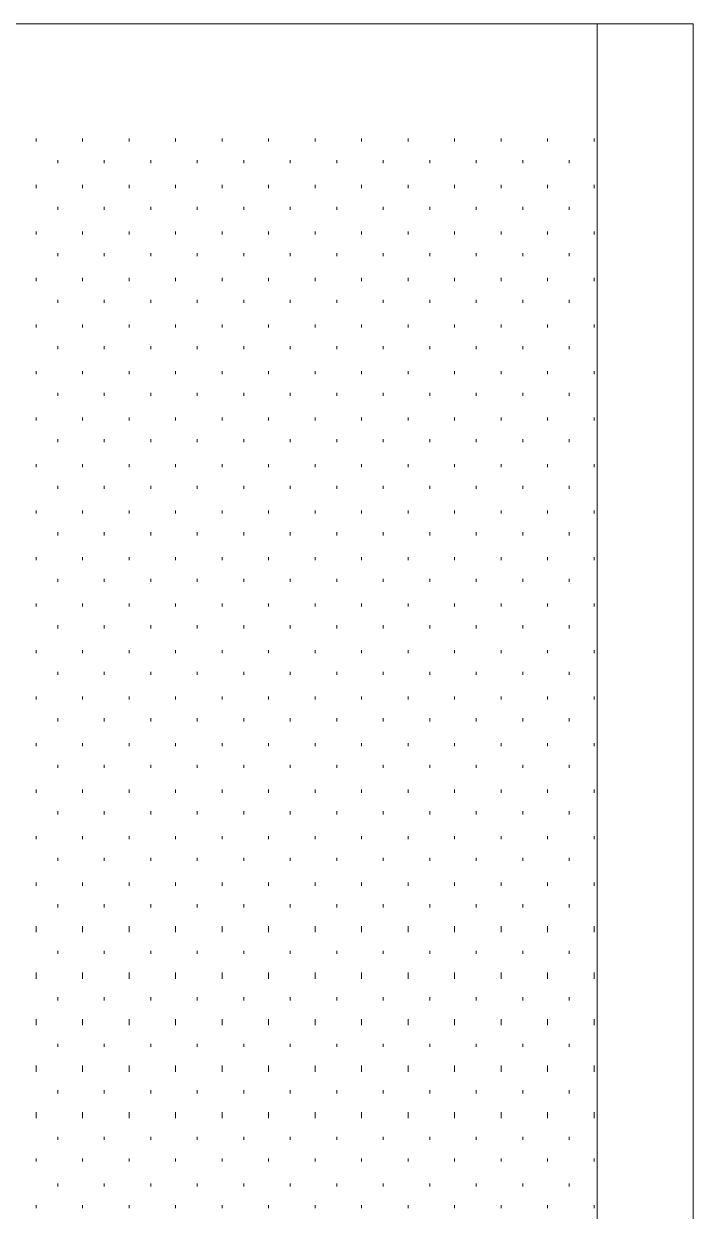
# Model space of a CAD drawing. Header units: inches. Extents: x -6061 to 13621, y -296 to 7483.
# Drawn here: x 12319.03 to 12336.33, y -60.13 to -29.46 of the extents above; entities that cross this region are included whole.
import ezdxf

# ---------------------------------------------------------------- set-up
doc = ezdxf.new("R2010")
doc.units = ezdxf.units.IN
doc.header["$MEASUREMENT"] = 0
doc.layers.get('0').update_dxf_attribs({"linetype": 'CONTINUOUS'})

msp = doc.modelspace()

# ---------------------------------------------------------------- linework, layer by layer
at = {"color": 7, "linetype": 'Continuous', "lineweight": 18, "true_color": 0x000007}
for p, q in [((12233.25347, -29.45513), (12336.32995, -29.45513)), ((12336.32995, -29.45513), (12336.32995, -121.47911))]:
    msp.add_line(p, q, dxfattribs=at)
at = {"color": 7, "linetype": 'Continuous', "lineweight": 9, "true_color": 0x000007}
for p, q in [((12333.84714, -29.45513), (12297.80642, -29.45513)), ((12333.84714, -29.45513), (12336.32995, -29.45513)), ((12333.84714, -121.47911), (12333.84714, -29.45513)), ((12333.84714, -29.45513), (12333.84714, -31.93793)), ((12336.32995, -121.47911), (12336.32995, -29.45513)), ((12333.84714, -121.47911), (12333.84714, -31.93793))]:
    msp.add_line(p, q, dxfattribs=at)
at = {"color": 7, "linetype": 'Continuous', "lineweight": 9, "true_color": 0xffffff}
for p, q in [((12319.35076, -32.49857), (12319.35076, -32.41847)), ((12320.55212, -32.49857), (12320.55212, -32.41847)), ((12321.75347, -32.49857), (12321.75347, -32.41847)), ((12322.95483, -32.49857), (12322.95483, -32.41847)), ((12324.15619, -32.49857), (12324.15619, -32.41847)), ((12325.35755, -32.49857), (12325.35755, -32.41847)), ((12326.5589, -32.49857), (12326.5589, -32.41847)), ((12327.76026, -32.49857), (12327.76026, -32.41847)), ((12328.96162, -32.49857), (12328.96162, -32.41847)), ((12330.16298, -32.49857), (12330.16298, -32.41847)), ((12331.36433, -32.49857), (12331.36433, -32.41847)), ((12332.56569, -32.49857), (12332.56569, -32.41847)), ((12333.76705, -32.49857), (12333.76705, -32.41847)), ((12319.91139, -33.0592), (12319.91139, -32.97911)), ((12321.11275, -33.0592), (12321.11275, -32.97911)), ((12322.31411, -33.0592), (12322.31411, -32.97911)), ((12323.51547, -33.0592), (12323.51547, -32.97911)), ((12324.71682, -33.0592), (12324.71682, -32.97911)), ((12325.91818, -33.0592), (12325.91818, -32.97911)), ((12327.11954, -33.0592), (12327.11954, -32.97911)), ((12328.3209, -33.0592), (12328.3209, -32.97911)), ((12329.52225, -33.0592), (12329.52225, -32.97911)), ((12330.72361, -33.0592), (12330.72361, -32.97911)), ((12331.92497, -33.0592), (12331.92497, -32.97911)), ((12333.12633, -33.0592), (12333.12633, -32.97911)), ((12319.35076, -33.69992), (12319.35076, -33.61983)), ((12320.55212, -33.69992), (12320.55212, -33.61983)), ((12321.75347, -33.69992), (12321.75347, -33.61983)), ((12322.95483, -33.69992), (12322.95483, -33.61983)), ((12324.15619, -33.69992), (12324.15619, -33.61983)), ((12325.35755, -33.69992), (12325.35755, -33.61983)), ((12326.5589, -33.69992), (12326.5589, -33.61983)), ((12327.76026, -33.69992), (12327.76026, -33.61983)), ((12328.96162, -33.69992), (12328.96162, -33.61983)), ((12330.16298, -33.69992), (12330.16298, -33.61983)), ((12331.36433, -33.69992), (12331.36433, -33.61983)), ((12332.56569, -33.69992), (12332.56569, -33.61983)), ((12333.76705, -33.69992), (12333.76705, -33.61983)), ((12319.91139, -34.26056), (12319.91139, -34.18047)), ((12321.11275, -34.26056), (12321.11275, -34.18047)), ((12322.31411, -34.26056), (12322.31411, -34.18047)), ((12323.51547, -34.26056), (12323.51547, -34.18047)), ((12324.71682, -34.26056), (12324.71682, -34.18047)), ((12325.91818, -34.26056), (12325.91818, -34.18047)), ((12327.11954, -34.26056), (12327.11954, -34.18047)), ((12328.3209, -34.26056), (12328.3209, -34.18047)), ((12329.52225, -34.26056), (12329.52225, -34.18047)), ((12330.72361, -34.26056), (12330.72361, -34.18047)), ((12331.92497, -34.26056), (12331.92497, -34.18047)), ((12333.12633, -34.26056), (12333.12633, -34.18047)), ((12319.35076, -34.90128), (12319.35076, -34.82119)), ((12320.55212, -34.90128), (12320.55212, -34.82119)), ((12321.75347, -34.90128), (12321.75347, -34.82119)), ((12322.95483, -34.90128), (12322.95483, -34.82119)), ((12324.15619, -34.90128), (12324.15619, -34.82119)), ((12325.35755, -34.90128), (12325.35755, -34.82119)), ((12326.5589, -34.90128), (12326.5589, -34.82119)), ((12327.76026, -34.90128), (12327.76026, -34.82119)), ((12328.96162, -34.90128), (12328.96162, -34.82119)), ((12330.16298, -34.90128), (12330.16298, -34.82119)), ((12331.36433, -34.90128), (12331.36433, -34.82119)), ((12332.56569, -34.90128), (12332.56569, -34.82119)), ((12333.76705, -34.90128), (12333.76705, -34.82119)), ((12319.91139, -35.46191), (12319.91139, -35.38182)), ((12321.11275, -35.46191), (12321.11275, -35.38182)), ((12322.31411, -35.46191), (12322.31411, -35.38182)), ((12323.51547, -35.46191), (12323.51547, -35.38182)), ((12324.71682, -35.46191), (12324.71682, -35.38182)), ((12325.91818, -35.46191), (12325.91818, -35.38182)), ((12327.11954, -35.46191), (12327.11954, -35.38182)), ((12328.3209, -35.46191), (12328.3209, -35.38182)), ((12329.52225, -35.46191), (12329.52225, -35.38182)), ((12330.72361, -35.46191), (12330.72361, -35.38182)), ((12331.92497, -35.46191), (12331.92497, -35.38182)), ((12333.12633, -35.46191), (12333.12633, -35.38182)), ((12319.35076, -36.10264), (12319.35076, -36.02255)), ((12320.55212, -36.10264), (12320.55212, -36.02255)), ((12321.75347, -36.10264), (12321.75347, -36.02255)), ((12322.95483, -36.10264), (12322.95483, -36.02255)), ((12324.15619, -36.10264), (12324.15619, -36.02255)), ((12325.35755, -36.10264), (12325.35755, -36.02255)), ((12326.5589, -36.10264), (12326.5589, -36.02255)), ((12327.76026, -36.10264), (12327.76026, -36.02255)), ((12328.96162, -36.10264), (12328.96162, -36.02255)), ((12330.16298, -36.10264), (12330.16298, -36.02255)), ((12331.36433, -36.10264), (12331.36433, -36.02255)), ((12332.56569, -36.10264), (12332.56569, -36.02255)), ((12333.76705, -36.10264), (12333.76705, -36.02255)), ((12319.91139, -36.66327), (12319.91139, -36.58318)), ((12321.11275, -36.66327), (12321.11275, -36.58318)), ((12322.31411, -36.66327), (12322.31411, -36.58318)), ((12323.51547, -36.66327), (12323.51547, -36.58318)), ((12324.71682, -36.66327), (12324.71682, -36.58318)), ((12325.91818, -36.66327), (12325.91818, -36.58318)), ((12327.11954, -36.66327), (12327.11954, -36.58318)), ((12328.3209, -36.66327), (12328.3209, -36.58318)), ((12329.52225, -36.66327), (12329.52225, -36.58318)), ((12330.72361, -36.66327), (12330.72361, -36.58318)), ((12331.92497, -36.66327), (12331.92497, -36.58318)), ((12333.12633, -36.66327), (12333.12633, -36.58318)), ((12319.35076, -37.30399), (12319.35076, -37.2239)), ((12320.55212, -37.30399), (12320.55212, -37.2239)), ((12321.75347, -37.30399), (12321.75347, -37.2239)), ((12322.95483, -37.30399), (12322.95483, -37.2239)), ((12324.15619, -37.30399), (12324.15619, -37.2239)), ((12325.35755, -37.30399), (12325.35755, -37.2239)), ((12326.5589, -37.30399), (12326.5589, -37.2239)), ((12327.76026, -37.30399), (12327.76026, -37.2239)), ((12328.96162, -37.30399), (12328.96162, -37.2239)), ((12330.16298, -37.30399), (12330.16298, -37.2239)), ((12331.36433, -37.30399), (12331.36433, -37.2239)), ((12332.56569, -37.30399), (12332.56569, -37.2239)), ((12333.76705, -37.30399), (12333.76705, -37.2239)), ((12319.91139, -37.86463), (12319.91139, -37.78454)), ((12321.11275, -37.86463), (12321.11275, -37.78454)), ((12322.31411, -37.86463), (12322.31411, -37.78454)), ((12323.51547, -37.86463), (12323.51547, -37.78454)), ((12324.71682, -37.86463), (12324.71682, -37.78454)), ((12325.91818, -37.86463), (12325.91818, -37.78454)), ((12327.11954, -37.86463), (12327.11954, -37.78454)), ((12328.3209, -37.86463), (12328.3209, -37.78454)), ((12329.52225, -37.86463), (12329.52225, -37.78454)), ((12330.72361, -37.86463), (12330.72361, -37.78454)), ((12331.92497, -37.86463), (12331.92497, -37.78454)), ((12333.12633, -37.86463), (12333.12633, -37.78454)), ((12319.35076, -38.50535), (12319.35076, -38.42526)), ((12320.55212, -38.50535), (12320.55212, -38.42526)), ((12321.75347, -38.50535), (12321.75347, -38.42526)), ((12322.95483, -38.50535), (12322.95483, -38.42526)), ((12324.15619, -38.50535), (12324.15619, -38.42526)), ((12325.35755, -38.50535), (12325.35755, -38.42526)), ((12326.5589, -38.50535), (12326.5589, -38.42526)), ((12327.76026, -38.50535), (12327.76026, -38.42526)), ((12328.96162, -38.50535), (12328.96162, -38.42526)), ((12330.16298, -38.50535), (12330.16298, -38.42526)), ((12331.36433, -38.50535), (12331.36433, -38.42526)), ((12332.56569, -38.50535), (12332.56569, -38.42526)), ((12333.76705, -38.50535), (12333.76705, -38.42526)), ((12319.91139, -39.06599), (12319.91139, -38.9859)), ((12321.11275, -39.06599), (12321.11275, -38.9859)), ((12322.31411, -39.06599), (12322.31411, -38.9859)), ((12323.51547, -39.06599), (12323.51547, -38.9859)), ((12324.71682, -39.06599), (12324.71682, -38.9859)), ((12325.91818, -39.06599), (12325.91818, -38.9859)), ((12327.11954, -39.06599), (12327.11954, -38.9859)), ((12328.3209, -39.06599), (12328.3209, -38.9859)), ((12329.52225, -39.06599), (12329.52225, -38.9859)), ((12330.72361, -39.06599), (12330.72361, -38.9859)), ((12331.92497, -39.06599), (12331.92497, -38.9859)), ((12333.12633, -39.06599), (12333.12633, -38.9859)), ((12319.35076, -39.70671), (12319.35076, -39.62662)), ((12320.55212, -39.70671), (12320.55212, -39.62662)), ((12321.75347, -39.70671), (12321.75347, -39.62662)), ((12322.95483, -39.70671), (12322.95483, -39.62662)), ((12324.15619, -39.70671), (12324.15619, -39.62662)), ((12325.35755, -39.70671), (12325.35755, -39.62662)), ((12326.5589, -39.70671), (12326.5589, -39.62662)), ((12327.76026, -39.70671), (12327.76026, -39.62662)), ((12328.96162, -39.70671), (12328.96162, -39.62662)), ((12330.16298, -39.70671), (12330.16298, -39.62662)), ((12331.36433, -39.70671), (12331.36433, -39.62662)), ((12332.56569, -39.70671), (12332.56569, -39.62662)), ((12333.76705, -39.70671), (12333.76705, -39.62662)), ((12319.91139, -40.26734), (12319.91139, -40.18725)), ((12321.11275, -40.26734), (12321.11275, -40.18725)), ((12322.31411, -40.26734), (12322.31411, -40.18725)), ((12323.51547, -40.26734), (12323.51547, -40.18725)), ((12324.71682, -40.26734), (12324.71682, -40.18725)), ((12325.91818, -40.26734), (12325.91818, -40.18725)), ((12327.11954, -40.26734), (12327.11954, -40.18725)), ((12328.3209, -40.26734), (12328.3209, -40.18725)), ((12329.52225, -40.26734), (12329.52225, -40.18725)), ((12330.72361, -40.26734), (12330.72361, -40.18725)), ((12331.92497, -40.26734), (12331.92497, -40.18725)), ((12333.12633, -40.26734), (12333.12633, -40.18725)), ((12319.35076, -40.90807), (12319.35076, -40.82798)), ((12320.55212, -40.90807), (12320.55212, -40.82798)), ((12321.75347, -40.90807), (12321.75347, -40.82798)), ((12322.95483, -40.90807), (12322.95483, -40.82798)), ((12324.15619, -40.90807), (12324.15619, -40.82798)), ((12325.35755, -40.90807), (12325.35755, -40.82798)), ((12326.5589, -40.90807), (12326.5589, -40.82798)), ((12327.76026, -40.90807), (12327.76026, -40.82798)), ((12328.96162, -40.90807), (12328.96162, -40.82798)), ((12330.16298, -40.90807), (12330.16298, -40.82798)), ((12331.36433, -40.90807), (12331.36433, -40.82798)), ((12332.56569, -40.90807), (12332.56569, -40.82798)), ((12333.76705, -40.90807), (12333.76705, -40.82798)), ((12319.91139, -41.4687), (12319.91139, -41.38861)), ((12321.11275, -41.4687), (12321.11275, -41.38861)), ((12322.31411, -41.4687), (12322.31411, -41.38861)), ((12323.51547, -41.4687), (12323.51547, -41.38861)), ((12324.71682, -41.4687), (12324.71682, -41.38861)), ((12325.91818, -41.4687), (12325.91818, -41.38861)), ((12327.11954, -41.4687), (12327.11954, -41.38861)), ((12328.3209, -41.4687), (12328.3209, -41.38861)), ((12329.52225, -41.4687), (12329.52225, -41.38861)), ((12330.72361, -41.4687), (12330.72361, -41.38861)), ((12331.92497, -41.4687), (12331.92497, -41.38861)), ((12333.12633, -41.4687), (12333.12633, -41.38861)), ((12319.35076, -42.10942), (12319.35076, -42.02933)), ((12320.55212, -42.10942), (12320.55212, -42.02933)), ((12321.75347, -42.10942), (12321.75347, -42.02933)), ((12322.95483, -42.10942), (12322.95483, -42.02933)), ((12324.15619, -42.10942), (12324.15619, -42.02933)), ((12325.35755, -42.10942), (12325.35755, -42.02933)), ((12326.5589, -42.10942), (12326.5589, -42.02933)), ((12327.76026, -42.10942), (12327.76026, -42.02933)), ((12328.96162, -42.10942), (12328.96162, -42.02933)), ((12330.16298, -42.10942), (12330.16298, -42.02933)), ((12331.36433, -42.10942), (12331.36433, -42.02933)), ((12332.56569, -42.10942), (12332.56569, -42.02933)), ((12333.76705, -42.10942), (12333.76705, -42.02933)), ((12319.91139, -42.67006), (12319.91139, -42.58997)), ((12321.11275, -42.67006), (12321.11275, -42.58997)), ((12322.31411, -42.67006), (12322.31411, -42.58997)), ((12323.51547, -42.67006), (12323.51547, -42.58997)), ((12324.71682, -42.67006), (12324.71682, -42.58997)), ((12325.91818, -42.67006), (12325.91818, -42.58997)), ((12327.11954, -42.67006), (12327.11954, -42.58997)), ((12328.3209, -42.67006), (12328.3209, -42.58997)), ((12329.52225, -42.67006), (12329.52225, -42.58997)), ((12330.72361, -42.67006), (12330.72361, -42.58997)), ((12331.92497, -42.67006), (12331.92497, -42.58997)), ((12333.12633, -42.67006), (12333.12633, -42.58997)), ((12319.35076, -43.31078), (12319.35076, -43.23069)), ((12320.55212, -43.31078), (12320.55212, -43.23069)), ((12321.75347, -43.31078), (12321.75347, -43.23069)), ((12322.95483, -43.31078), (12322.95483, -43.23069)), ((12324.15619, -43.31078), (12324.15619, -43.23069)), ((12325.35755, -43.31078), (12325.35755, -43.23069)), ((12326.5589, -43.31078), (12326.5589, -43.23069)), ((12327.76026, -43.31078), (12327.76026, -43.23069)), ((12328.96162, -43.31078), (12328.96162, -43.23069)), ((12330.16298, -43.31078), (12330.16298, -43.23069)), ((12331.36433, -43.31078), (12331.36433, -43.23069)), ((12332.56569, -43.31078), (12332.56569, -43.23069)), ((12333.76705, -43.31078), (12333.76705, -43.23069)), ((12319.91139, -43.87142), (12319.91139, -43.79133)), ((12321.11275, -43.87142), (12321.11275, -43.79133)), ((12322.31411, -43.87142), (12322.31411, -43.79133)), ((12323.51547, -43.87142), (12323.51547, -43.79133)), ((12324.71682, -43.87142), (12324.71682, -43.79133)), ((12325.91818, -43.87142), (12325.91818, -43.79133)), ((12327.11954, -43.87142), (12327.11954, -43.79133)), ((12328.3209, -43.87142), (12328.3209, -43.79133)), ((12329.52225, -43.87142), (12329.52225, -43.79133)), ((12330.72361, -43.87142), (12330.72361, -43.79133)), ((12331.92497, -43.87142), (12331.92497, -43.79133)), ((12333.12633, -43.87142), (12333.12633, -43.79133)), ((12319.35076, -44.51214), (12319.35076, -44.43205)), ((12320.55212, -44.51214), (12320.55212, -44.43205)), ((12321.75347, -44.51214), (12321.75347, -44.43205)), ((12322.95483, -44.51214), (12322.95483, -44.43205)), ((12324.15619, -44.51214), (12324.15619, -44.43205)), ((12325.35755, -44.51214), (12325.35755, -44.43205)), ((12326.5589, -44.51214), (12326.5589, -44.43205)), ((12327.76026, -44.51214), (12327.76026, -44.43205)), ((12328.96162, -44.51214), (12328.96162, -44.43205)), ((12330.16298, -44.51214), (12330.16298, -44.43205)), ((12331.36433, -44.51214), (12331.36433, -44.43205)), ((12332.56569, -44.51214), (12332.56569, -44.43205)), ((12333.76705, -44.51214), (12333.76705, -44.43205)), ((12319.91139, -45.07277), (12319.91139, -44.99268)), ((12321.11275, -45.07277), (12321.11275, -44.99268)), ((12322.31411, -45.07277), (12322.31411, -44.99268)), ((12323.51547, -45.07277), (12323.51547, -44.99268)), ((12324.71682, -45.07277), (12324.71682, -44.99268)), ((12325.91818, -45.07277), (12325.91818, -44.99268)), ((12327.11954, -45.07277), (12327.11954, -44.99268)), ((12328.3209, -45.07277), (12328.3209, -44.99268)), ((12329.52225, -45.07277), (12329.52225, -44.99268)), ((12330.72361, -45.07277), (12330.72361, -44.99268)), ((12331.92497, -45.07277), (12331.92497, -44.99268)), ((12333.12633, -45.07277), (12333.12633, -44.99268)), ((12319.35076, -45.7135), (12319.35076, -45.63341)), ((12320.55212, -45.7135), (12320.55212, -45.63341)), ((12321.75347, -45.7135), (12321.75347, -45.63341)), ((12322.95483, -45.7135), (12322.95483, -45.63341)), ((12324.15619, -45.7135), (12324.15619, -45.63341)), ((12325.35755, -45.7135), (12325.35755, -45.63341)), ((12326.5589, -45.7135), (12326.5589, -45.63341)), ((12327.76026, -45.7135), (12327.76026, -45.63341)), ((12328.96162, -45.7135), (12328.96162, -45.63341)), ((12330.16298, -45.7135), (12330.16298, -45.63341)), ((12331.36433, -45.7135), (12331.36433, -45.63341)), ((12332.56569, -45.7135), (12332.56569, -45.63341)), ((12333.76705, -45.7135), (12333.76705, -45.63341)), ((12319.91139, -46.27413), (12319.91139, -46.19404)), ((12321.11275, -46.27413), (12321.11275, -46.19404)), ((12322.31411, -46.27413), (12322.31411, -46.19404)), ((12323.51547, -46.27413), (12323.51547, -46.19404)), ((12324.71682, -46.27413), (12324.71682, -46.19404)), ((12325.91818, -46.27413), (12325.91818, -46.19404)), ((12327.11954, -46.27413), (12327.11954, -46.19404)), ((12328.3209, -46.27413), (12328.3209, -46.19404)), ((12329.52225, -46.27413), (12329.52225, -46.19404)), ((12330.72361, -46.27413), (12330.72361, -46.19404)), ((12331.92497, -46.27413), (12331.92497, -46.19404)), ((12333.12633, -46.27413), (12333.12633, -46.19404)), ((12319.35076, -46.91485), (12319.35076, -46.83476)), ((12320.55212, -46.91485), (12320.55212, -46.83476)), ((12321.75347, -46.91485), (12321.75347, -46.83476)), ((12322.95483, -46.91485), (12322.95483, -46.83476)), ((12324.15619, -46.91485), (12324.15619, -46.83476)), ((12325.35755, -46.91485), (12325.35755, -46.83476)), ((12326.5589, -46.91485), (12326.5589, -46.83476)), ((12327.76026, -46.91485), (12327.76026, -46.83476)), ((12328.96162, -46.91485), (12328.96162, -46.83476)), ((12330.16298, -46.91485), (12330.16298, -46.83476)), ((12331.36433, -46.91485), (12331.36433, -46.83476)), ((12332.56569, -46.91485), (12332.56569, -46.83476)), ((12333.76705, -46.91485), (12333.76705, -46.83476)), ((12319.91139, -47.47549), (12319.91139, -47.3954)), ((12321.11275, -47.47549), (12321.11275, -47.3954)), ((12322.31411, -47.47549), (12322.31411, -47.3954)), ((12323.51547, -47.47549), (12323.51547, -47.3954)), ((12324.71682, -47.47549), (12324.71682, -47.3954)), ((12325.91818, -47.47549), (12325.91818, -47.3954)), ((12327.11954, -47.47549), (12327.11954, -47.3954)), ((12328.3209, -47.47549), (12328.3209, -47.3954)), ((12329.52225, -47.47549), (12329.52225, -47.3954)), ((12330.72361, -47.47549), (12330.72361, -47.3954)), ((12331.92497, -47.47549), (12331.92497, -47.3954)), ((12333.12633, -47.47549), (12333.12633, -47.3954)), ((12319.35076, -48.11621), (12319.35076, -48.03612)), ((12320.55212, -48.11621), (12320.55212, -48.03612)), ((12321.75347, -48.11621), (12321.75347, -48.03612)), ((12322.95483, -48.11621), (12322.95483, -48.03612)), ((12324.15619, -48.11621), (12324.15619, -48.03612)), ((12325.35755, -48.11621), (12325.35755, -48.03612)), ((12326.5589, -48.11621), (12326.5589, -48.03612)), ((12327.76026, -48.11621), (12327.76026, -48.03612)), ((12328.96162, -48.11621), (12328.96162, -48.03612)), ((12330.16298, -48.11621), (12330.16298, -48.03612)), ((12331.36433, -48.11621), (12331.36433, -48.03612)), ((12332.56569, -48.11621), (12332.56569, -48.03612)), ((12333.76705, -48.11621), (12333.76705, -48.03612)), ((12319.91139, -48.67685), (12319.91139, -48.59676)), ((12321.11275, -48.67685), (12321.11275, -48.59676)), ((12322.31411, -48.67685), (12322.31411, -48.59676)), ((12323.51547, -48.67685), (12323.51547, -48.59676)), ((12324.71682, -48.67685), (12324.71682, -48.59676)), ((12325.91818, -48.67685), (12325.91818, -48.59676)), ((12327.11954, -48.67685), (12327.11954, -48.59676)), ((12328.3209, -48.67685), (12328.3209, -48.59676)), ((12329.52225, -48.67685), (12329.52225, -48.59676)), ((12330.72361, -48.67685), (12330.72361, -48.59676)), ((12331.92497, -48.67685), (12331.92497, -48.59676)), ((12333.12633, -48.67685), (12333.12633, -48.59676)), ((12319.35076, -49.31757), (12319.35076, -49.23748)), ((12320.55212, -49.31757), (12320.55212, -49.23748)), ((12321.75347, -49.31757), (12321.75347, -49.23748)), ((12322.95483, -49.31757), (12322.95483, -49.23748)), ((12324.15619, -49.31757), (12324.15619, -49.23748)), ((12325.35755, -49.31757), (12325.35755, -49.23748)), ((12326.5589, -49.31757), (12326.5589, -49.23748)), ((12327.76026, -49.31757), (12327.76026, -49.23748)), ((12328.96162, -49.31757), (12328.96162, -49.23748)), ((12330.16298, -49.31757), (12330.16298, -49.23748)), ((12331.36433, -49.31757), (12331.36433, -49.23748)), ((12332.56569, -49.31757), (12332.56569, -49.23748)), ((12333.76705, -49.31757), (12333.76705, -49.23748)), ((12319.91139, -49.8782), (12319.91139, -49.79811)), ((12321.11275, -49.8782), (12321.11275, -49.79811)), ((12322.31411, -49.8782), (12322.31411, -49.79811)), ((12323.51547, -49.8782), (12323.51547, -49.79811)), ((12324.71682, -49.8782), (12324.71682, -49.79811)), ((12325.91818, -49.8782), (12325.91818, -49.79811)), ((12327.11954, -49.8782), (12327.11954, -49.79811)), ((12328.3209, -49.8782), (12328.3209, -49.79811)), ((12329.52225, -49.8782), (12329.52225, -49.79811)), ((12330.72361, -49.8782), (12330.72361, -49.79811)), ((12331.92497, -49.8782), (12331.92497, -49.79811)), ((12333.12633, -49.8782), (12333.12633, -49.79811)), ((12319.35076, -50.51893), (12319.35076, -50.43884)), ((12320.55212, -50.51893), (12320.55212, -50.43884)), ((12321.75347, -50.51893), (12321.75347, -50.43884)), ((12322.95483, -50.51893), (12322.95483, -50.43884)), ((12324.15619, -50.51893), (12324.15619, -50.43884)), ((12325.35755, -50.51893), (12325.35755, -50.43884)), ((12326.5589, -50.51893), (12326.5589, -50.43884)), ((12327.76026, -50.51893), (12327.76026, -50.43884)), ((12328.96162, -50.51893), (12328.96162, -50.43884)), ((12330.16298, -50.51893), (12330.16298, -50.43884)), ((12331.36433, -50.51893), (12331.36433, -50.43884)), ((12332.56569, -50.51893), (12332.56569, -50.43884)), ((12333.76705, -50.51893), (12333.76705, -50.43884)), ((12319.91139, -51.07956), (12319.91139, -50.99947)), ((12321.11275, -51.07956), (12321.11275, -50.99947)), ((12322.31411, -51.07956), (12322.31411, -50.99947)), ((12323.51547, -51.07956), (12323.51547, -50.99947)), ((12324.71682, -51.07956), (12324.71682, -50.99947)), ((12325.91818, -51.07956), (12325.91818, -50.99947)), ((12327.11954, -51.07956), (12327.11954, -50.99947)), ((12328.3209, -51.07956), (12328.3209, -50.99947)), ((12329.52225, -51.07956), (12329.52225, -50.99947)), ((12330.72361, -51.07956), (12330.72361, -50.99947)), ((12331.92497, -51.07956), (12331.92497, -50.99947)), ((12333.12633, -51.07956), (12333.12633, -50.99947)), ((12319.35076, -51.72028), (12319.35076, -51.64019)), ((12320.55212, -51.72028), (12320.55212, -51.64019)), ((12321.75347, -51.72028), (12321.75347, -51.64019)), ((12322.95483, -51.72028), (12322.95483, -51.64019)), ((12324.15619, -51.72028), (12324.15619, -51.64019)), ((12325.35755, -51.72028), (12325.35755, -51.64019)), ((12326.5589, -51.72028), (12326.5589, -51.64019)), ((12327.76026, -51.72028), (12327.76026, -51.64019)), ((12328.96162, -51.72028), (12328.96162, -51.64019)), ((12330.16298, -51.72028), (12330.16298, -51.64019)), ((12331.36433, -51.72028), (12331.36433, -51.64019)), ((12332.56569, -51.72028), (12332.56569, -51.64019)), ((12333.76705, -51.72028), (12333.76705, -51.64019)), ((12319.91139, -52.28092), (12319.91139, -52.20083)), ((12321.11275, -52.28092), (12321.11275, -52.20083)), ((12322.31411, -52.28092), (12322.31411, -52.20083)), ((12323.51547, -52.28092), (12323.51547, -52.20083)), ((12324.71682, -52.28092), (12324.71682, -52.20083)), ((12325.91818, -52.28092), (12325.91818, -52.20083)), ((12327.11954, -52.28092), (12327.11954, -52.20083)), ((12328.3209, -52.28092), (12328.3209, -52.20083)), ((12329.52225, -52.28092), (12329.52225, -52.20083)), ((12330.72361, -52.28092), (12330.72361, -52.20083)), ((12331.92497, -52.28092), (12331.92497, -52.20083)), ((12333.12633, -52.28092), (12333.12633, -52.20083)), ((12319.35076, -52.92164), (12319.35076, -52.76146)), ((12320.55212, -52.92164), (12320.55212, -52.76146)), ((12321.75347, -52.92164), (12321.75347, -52.76146)), ((12322.95483, -52.92164), (12322.95483, -52.76146)), ((12324.15619, -52.92164), (12324.15619, -52.76146)), ((12325.35755, -52.92164), (12325.35755, -52.76146)), ((12326.5589, -52.92164), (12326.5589, -52.76146)), ((12327.76026, -52.92164), (12327.76026, -52.76146)), ((12328.96162, -52.92164), (12328.96162, -52.76146)), ((12330.16298, -52.92164), (12330.16298, -52.76146)), ((12331.36433, -52.92164), (12331.36433, -52.76146)), ((12332.56569, -52.92164), (12332.56569, -52.76146)), ((12333.76705, -52.92164), (12333.76705, -52.76146)), ((12319.91139, -53.48228), (12319.91139, -53.40219)), ((12321.11275, -53.48228), (12321.11275, -53.40219)), ((12322.31411, -53.48228), (12322.31411, -53.40219)), ((12323.51547, -53.48228), (12323.51547, -53.40219)), ((12324.71682, -53.48228), (12324.71682, -53.40219)), ((12325.91818, -53.48228), (12325.91818, -53.40219)), ((12327.11954, -53.48228), (12327.11954, -53.40219)), ((12328.3209, -53.48228), (12328.3209, -53.40219)), ((12329.52225, -53.48228), (12329.52225, -53.40219)), ((12330.72361, -53.48228), (12330.72361, -53.40219)), ((12331.92497, -53.48228), (12331.92497, -53.40219)), ((12333.12633, -53.48228), (12333.12633, -53.40219)), ((12319.35076, -54.123), (12319.35076, -53.96282)), ((12320.55212, -54.123), (12320.55212, -53.96282)), ((12321.75347, -54.123), (12321.75347, -53.96282)), ((12322.95483, -54.123), (12322.95483, -53.96282)), ((12324.15619, -54.123), (12324.15619, -53.96282)), ((12325.35755, -54.123), (12325.35755, -53.96282)), ((12326.5589, -54.123), (12326.5589, -53.96282)), ((12327.76026, -54.123), (12327.76026, -53.96282)), ((12328.96162, -54.123), (12328.96162, -53.96282)), ((12330.16298, -54.123), (12330.16298, -53.96282)), ((12331.36433, -54.123), (12331.36433, -53.96282)), ((12332.56569, -54.123), (12332.56569, -53.96282)), ((12333.76705, -54.123), (12333.76705, -53.96282)), ((12319.91139, -54.68363), (12319.91139, -54.60354)), ((12321.11275, -54.68363), (12321.11275, -54.60354)), ((12322.31411, -54.68363), (12322.31411, -54.60354)), ((12323.51547, -54.68363), (12323.51547, -54.60354)), ((12324.71682, -54.68363), (12324.71682, -54.60354)), ((12325.91818, -54.68363), (12325.91818, -54.60354)), ((12327.11954, -54.68363), (12327.11954, -54.60354)), ((12328.3209, -54.68363), (12328.3209, -54.60354)), ((12329.52225, -54.68363), (12329.52225, -54.60354)), ((12330.72361, -54.68363), (12330.72361, -54.60354)), ((12331.92497, -54.68363), (12331.92497, -54.60354)), ((12333.12633, -54.68363), (12333.12633, -54.60354)), ((12319.35076, -55.32436), (12319.35076, -55.16418)), ((12320.55212, -55.32436), (12320.55212, -55.16418)), ((12321.75347, -55.32436), (12321.75347, -55.16418)), ((12322.95483, -55.32436), (12322.95483, -55.16418)), ((12324.15619, -55.32436), (12324.15619, -55.16418)), ((12325.35755, -55.32436), (12325.35755, -55.16418)), ((12326.5589, -55.32436), (12326.5589, -55.16418)), ((12327.76026, -55.32436), (12327.76026, -55.16418)), ((12328.96162, -55.32436), (12328.96162, -55.16418)), ((12330.16298, -55.32436), (12330.16298, -55.16418)), ((12331.36433, -55.32436), (12331.36433, -55.16418)), ((12332.56569, -55.32436), (12332.56569, -55.16418)), ((12333.76705, -55.32436), (12333.76705, -55.16418)), ((12319.91139, -55.88499), (12319.91139, -55.8049)), ((12321.11275, -55.88499), (12321.11275, -55.8049)), ((12322.31411, -55.88499), (12322.31411, -55.8049)), ((12323.51547, -55.88499), (12323.51547, -55.8049)), ((12324.71682, -55.88499), (12324.71682, -55.8049)), ((12325.91818, -55.88499), (12325.91818, -55.8049)), ((12327.11954, -55.88499), (12327.11954, -55.8049)), ((12328.3209, -55.88499), (12328.3209, -55.8049)), ((12329.52225, -55.88499), (12329.52225, -55.8049)), ((12330.72361, -55.88499), (12330.72361, -55.8049)), ((12331.92497, -55.88499), (12331.92497, -55.8049)), ((12333.12633, -55.88499), (12333.12633, -55.8049)), ((12319.35076, -56.52571), (12319.35076, -56.36553)), ((12320.55212, -56.52571), (12320.55212, -56.36553)), ((12321.75347, -56.52571), (12321.75347, -56.36553)), ((12322.95483, -56.52571), (12322.95483, -56.36553)), ((12324.15619, -56.52571), (12324.15619, -56.36553)), ((12325.35755, -56.52571), (12325.35755, -56.36553)), ((12326.5589, -56.52571), (12326.5589, -56.36553)), ((12327.76026, -56.52571), (12327.76026, -56.36553)), ((12328.96162, -56.52571), (12328.96162, -56.36553)), ((12330.16298, -56.52571), (12330.16298, -56.36553)), ((12331.36433, -56.52571), (12331.36433, -56.36553)), ((12332.56569, -56.52571), (12332.56569, -56.36553)), ((12333.76705, -56.52571), (12333.76705, -56.36553)), ((12319.91139, -57.08635), (12319.91139, -57.00626)), ((12321.11275, -57.08635), (12321.11275, -57.00626)), ((12322.31411, -57.08635), (12322.31411, -57.00626)), ((12323.51547, -57.08635), (12323.51547, -57.00626)), ((12324.71682, -57.08635), (12324.71682, -57.00626)), ((12325.91818, -57.08635), (12325.91818, -57.00626)), ((12327.11954, -57.08635), (12327.11954, -57.00626)), ((12328.3209, -57.08635), (12328.3209, -57.00626)), ((12329.52225, -57.08635), (12329.52225, -57.00626)), ((12330.72361, -57.08635), (12330.72361, -57.00626)), ((12331.92497, -57.08635), (12331.92497, -57.00626)), ((12333.12633, -57.08635), (12333.12633, -57.00626)), ((12319.35076, -57.72707), (12319.35076, -57.56689)), ((12320.55212, -57.72707), (12320.55212, -57.56689)), ((12321.75347, -57.72707), (12321.75347, -57.56689)), ((12322.95483, -57.72707), (12322.95483, -57.56689)), ((12324.15619, -57.72707), (12324.15619, -57.56689)), ((12325.35755, -57.72707), (12325.35755, -57.56689)), ((12326.5589, -57.72707), (12326.5589, -57.56689)), ((12327.76026, -57.72707), (12327.76026, -57.56689)), ((12328.96162, -57.72707), (12328.96162, -57.56689)), ((12330.16298, -57.72707), (12330.16298, -57.56689)), ((12331.36433, -57.72707), (12331.36433, -57.56689)), ((12332.56569, -57.72707), (12332.56569, -57.56689)), ((12333.76705, -57.72707), (12333.76705, -57.56689)), ((12319.91139, -58.28771), (12319.91139, -58.20761)), ((12321.11275, -58.28771), (12321.11275, -58.20761)), ((12322.31411, -58.28771), (12322.31411, -58.20761)), ((12323.51547, -58.28771), (12323.51547, -58.20761)), ((12324.71682, -58.28771), (12324.71682, -58.20761)), ((12325.91818, -58.28771), (12325.91818, -58.20761)), ((12327.11954, -58.28771), (12327.11954, -58.20761)), ((12328.3209, -58.28771), (12328.3209, -58.20761)), ((12329.52225, -58.28771), (12329.52225, -58.20761)), ((12330.72361, -58.28771), (12330.72361, -58.20761)), ((12331.92497, -58.28771), (12331.92497, -58.20761)), ((12333.12633, -58.28771), (12333.12633, -58.20761)), ((12319.35076, -58.84834), (12319.35076, -58.76825)), ((12320.55212, -58.84834), (12320.55212, -58.76825)), ((12321.75347, -58.84834), (12321.75347, -58.76825)), ((12322.95483, -58.84834), (12322.95483, -58.76825)), ((12324.15619, -58.84834), (12324.15619, -58.76825)), ((12325.35755, -58.84834), (12325.35755, -58.76825)), ((12326.5589, -58.84834), (12326.5589, -58.76825)), ((12327.76026, -58.84834), (12327.76026, -58.76825)), ((12328.96162, -58.84834), (12328.96162, -58.76825)), ((12330.16298, -58.84834), (12330.16298, -58.76825)), ((12331.36433, -58.84834), (12331.36433, -58.76825)), ((12332.56569, -58.84834), (12332.56569, -58.76825)), ((12333.76705, -58.84834), (12333.76705, -58.76825)), ((12319.91139, -59.48906), (12319.91139, -59.40897)), ((12321.11275, -59.48906), (12321.11275, -59.40897)), ((12322.31411, -59.48906), (12322.31411, -59.40897)), ((12323.51547, -59.48906), (12323.51547, -59.40897)), ((12324.71682, -59.48906), (12324.71682, -59.40897)), ((12325.91818, -59.48906), (12325.91818, -59.40897)), ((12327.11954, -59.48906), (12327.11954, -59.40897)), ((12328.3209, -59.48906), (12328.3209, -59.40897)), ((12329.52225, -59.48906), (12329.52225, -59.40897)), ((12330.72361, -59.48906), (12330.72361, -59.40897)), ((12331.92497, -59.48906), (12331.92497, -59.40897)), ((12333.12633, -59.48906), (12333.12633, -59.40897)), ((12319.35076, -60.0497), (12319.35076, -59.96961)), ((12320.55212, -60.0497), (12320.55212, -59.96961)), ((12321.75347, -60.0497), (12321.75347, -59.96961)), ((12322.95483, -60.0497), (12322.95483, -59.96961)), ((12324.15619, -60.0497), (12324.15619, -59.96961)), ((12325.35755, -60.0497), (12325.35755, -59.96961)), ((12326.5589, -60.0497), (12326.5589, -59.96961)), ((12327.76026, -60.0497), (12327.76026, -59.96961)), ((12328.96162, -60.0497), (12328.96162, -59.96961)), ((12330.16298, -60.0497), (12330.16298, -59.96961)), ((12331.36433, -60.0497), (12331.36433, -59.96961)), ((12332.56569, -60.0497), (12332.56569, -59.96961)), ((12333.76705, -60.0497), (12333.76705, -59.96961))]:
    msp.add_line(p, q, dxfattribs=at)

doc.saveas('drawing.dxf')
